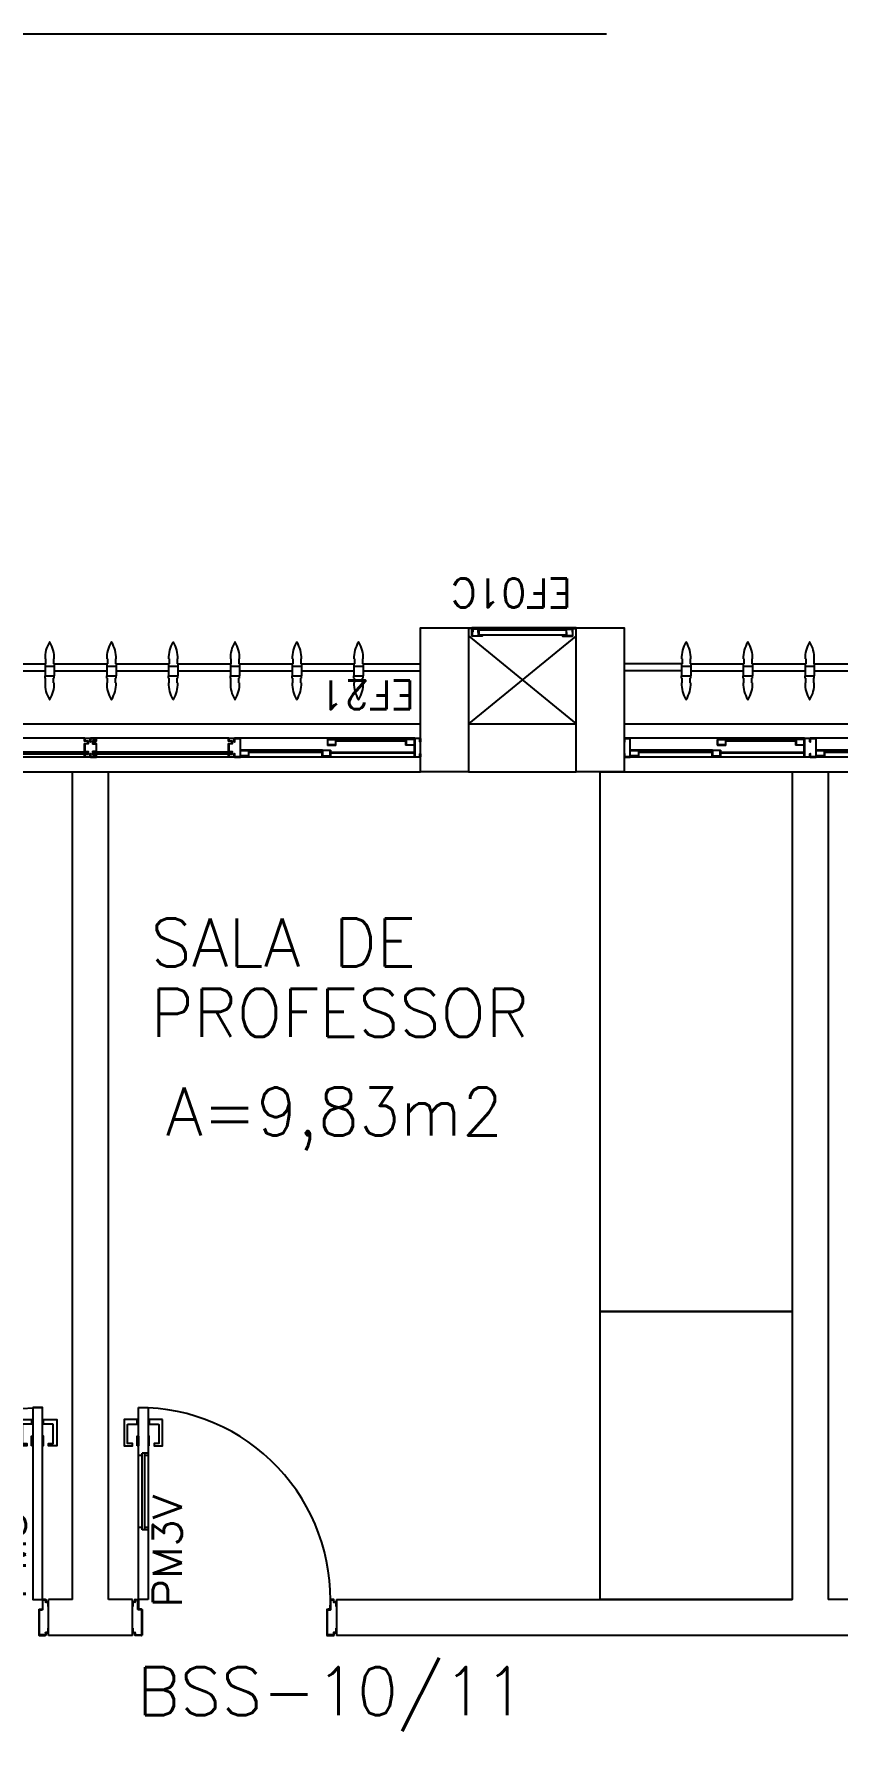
# Model space of a CAD drawing. Header units: millimetres. Extents: x 2046 to 2564, y 885 to 1120.
# Drawn here: x 2300.45 to 2303.8, y 933.7 to 940.78 of the extents above; entities that cross this region are included whole.
import ezdxf

# ---------------------------------------------------------------- set-up
doc = ezdxf.new("R2010")
doc.units = ezdxf.units.MM
doc.header["$LTSCALE"] = 10
doc.linetypes.add('HIDDEN', pattern=[0.375, 0.25, -0.125])
for name, color, linetype in [('AR-ALV', 2, 'Continuous'), ('AR-BANCADAS', 1, 'Continuous'), ('AR-BRISES', 2, 'Continuous'), ('AR-ESQ', 1, 'Continuous'), ('AR-ESTC', 3, 'Continuous'), ('AR-PEITORIL', 1, 'Continuous'), ('AR-PORTA', 1, 'Continuous'), ('AR-PROJ', 1, 'HIDDEN'), ('AR-SHAFT', 1, 'Continuous'), ('BC- VISTA', 1, 'Continuous'), ('BR-PAINEL', 1, 'Continuous'), ('BR-SUPORTE', 1, 'Continuous'), ('DT-ESQ-CHAPA DOBRADA-V', 2, 'Continuous'), ('DT-ESQ-MARCO-V', 1, 'Continuous'), ('DT-ESQ-PERFIL CADEIRA-C', 2, 'Continuous'), ('DT-ESQ-PERFIL CADEIRA-V', 1, 'Continuous'), ('DT-ESQ-PERFIL U-C', 2, 'Continuous'), ('DT-ESQ-PERFIL U-V', 1, 'Continuous'), ('DT-ESQ-VENEZIANA-C', 1, 'Continuous'), ('DT-ESQ-VENEZIANA-V', 1, 'Continuous'), ('DT-ESQ-VIDRO-C', 2, 'Continuous'), ('DT-TXTESQ', 2, 'Continuous'), ('DT-TXTMOD', 1, 'Continuous'), ('ENDEREÇO', 2, 'Continuous'), ('maçaneta', 1, 'Continuous'), ('mov', 1, 'Continuous'), ('PM-PERFIL U-C', 2, 'Continuous'), ('PM-TXT', 2, 'Continuous'), ('PM-VIDRO', 2, 'Continuous'), ('pm1', 2, 'Continuous'), ('pm2', 1, 'Continuous'), ('TEXTO', 2, 'Continuous'), ('Área', 2, 'Continuous')]:
    doc.layers.add(name, color=color, linetype=linetype)
doc.styles.add('S10', font='simplex.shx', dxfattribs={"height": 0.1})
doc.styles.add('S12', font='simplex.shx', dxfattribs={"width": 1.1, "height": 0.12})
doc.styles.add('UNB-100', font='simplex.shx', dxfattribs={"height": 0.2})
doc.styles.add('UNB1-100', font='simplex.shx', dxfattribs={"height": 0.2})

# ---------------------------------------------------------------- blocks, each defined once
blk = doc.blocks.new('EF23-P')
at = {"layer": 'DT-ESQ-CHAPA DOBRADA-V', "ltscale": 0.1}
for p, q in [((4.4, -0.077), (4.749, -0.077)), ((4.4, -0.08), (4.749, -0.08))]:
    blk.add_line(p, q, dxfattribs=at)
at = {"layer": 'DT-ESQ-PERFIL CADEIRA-C', "ltscale": 0.1}
for p, q in [((4.35, -0.0885), (4.3015, -0.0885)), ((4.4, -0.1335), (4.4485, -0.1335)), ((4.7605, -0.1335), (4.714, -0.1335)), ((4.751, -0.0885), (4.7975, -0.0885)), ((5.125, -0.0885), (5.0765, -0.0885))]:
    blk.add_line(p, q, dxfattribs=at)
for points in [[(4.3015, -0.09), (4.35, -0.09), (4.35, -0.0885), (4.315, -0.0885, 0.198912), (4.3161, -0.0881, 0.198913), (4.3165, -0.087), (4.3165, -0.067, -0.414214), (4.317, -0.0665), (4.35, -0.0665), (4.35, -0.065), (4.3165, -0.065, 0.414214), (4.315, -0.0665), (4.315, -0.0785), (4.315, -0.08), (4.315, -0.087), (4.3015, -0.087, 1)], [(4.7975, -0.087, -1), (4.7975, -0.09), (4.751, -0.09, -0.414214), (4.749, -0.088), (4.749, -0.067, -0.414214), (4.751, -0.065), (4.7825, -0.065, -0.414214), (4.784, -0.0665), (4.784, -0.087)], [(4.784, -0.0885, -0.198913), (4.7829, -0.0881, -0.198913), (4.7825, -0.087), (4.7825, -0.067, 0.414214), (4.782, -0.0665), (4.751, -0.0665, 0.414214), (4.7505, -0.067), (4.7505, -0.088, 0.414214), (4.751, -0.0885)], [(5.0765, -0.09), (5.125, -0.09), (5.125, -0.0885), (5.09, -0.0885, 0.198912), (5.0911, -0.0881, 0.198913), (5.0915, -0.087), (5.0915, -0.067, -0.414214), (5.092, -0.0665), (5.125, -0.0665), (5.125, -0.065), (5.0915, -0.065, 0.414214), (5.09, -0.0665), (5.09, -0.0785), (5.09, -0.08), (5.09, -0.087), (5.0765, -0.087, 1)], [(4.4485, -0.135), (4.4, -0.135), (4.4, -0.1335), (4.435, -0.1335, -0.198912), (4.4339, -0.1331, -0.198913), (4.4335, -0.132), (4.4335, -0.112, 0.414214), (4.433, -0.1115), (4.4, -0.1115), (4.4, -0.11), (4.4335, -0.11, -0.414214), (4.435, -0.1115), (4.435, -0.1235), (4.435, -0.125), (4.435, -0.132), (4.4485, -0.132, -1)], [(4.714, -0.132, 1), (4.714, -0.135), (4.7605, -0.135, 0.414214), (4.7625, -0.133), (4.7625, -0.112, 0.414214), (4.7605, -0.11), (4.729, -0.11, 0.414214), (4.7275, -0.1115), (4.7275, -0.132)], [(4.7275, -0.1335, 0.198913), (4.7286, -0.1331, 0.198913), (4.729, -0.132), (4.729, -0.112, -0.414214), (4.7295, -0.1115), (4.7605, -0.1115, -0.414214), (4.761, -0.112), (4.761, -0.133, -0.414214), (4.7605, -0.1335)]]:
    blk.add_lwpolyline(points, format="xyb", close=True, dxfattribs=at)
at = {"layer": 'DT-ESQ-PERFIL CADEIRA-V', "ltscale": 0.1}
for p, q in [((3.795, -0.09), (4.3015, -0.09)), ((4.4485, -0.135), (4.714, -0.135)), ((4.7825, -0.09), (5.0765, -0.09))]:
    blk.add_line(p, q, dxfattribs=at)
at = {"layer": 'DT-ESQ-PERFIL U-C', "ltscale": 0.1}
for points in [[(4.375, -0.0615, 0.414214), (4.3735, -0.06), (4.3515, -0.06, 0.414214), (4.35, -0.0615), (4.35, -0.1385, 0.414214), (4.3515, -0.14), (4.3735, -0.14, 0.414214), (4.375, -0.1385), (4.375, -0.125), (4.3735, -0.125), (4.3735, -0.138, -0.414214), (4.373, -0.1385), (4.352, -0.1385, -0.414214), (4.3515, -0.138), (4.3515, -0.062, -0.414214), (4.352, -0.0615), (4.373, -0.0615, -0.414214), (4.3735, -0.062), (4.3735, -0.075), (4.375, -0.075)], [(4.375, -0.0615, -0.414214), (4.3765, -0.06), (4.3985, -0.06, -0.414214), (4.4, -0.0615), (4.4, -0.1385, -0.414214), (4.3985, -0.14), (4.3765, -0.14, -0.414214), (4.375, -0.1385), (4.375, -0.125), (4.3765, -0.125), (4.3765, -0.138, 0.414214), (4.377, -0.1385), (4.398, -0.1385, 0.414214), (4.3985, -0.138), (4.3985, -0.062, 0.414214), (4.398, -0.0615), (4.377, -0.0615, 0.414214), (4.3765, -0.062), (4.3765, -0.075), (4.375, -0.075)], [(5.15, -0.0615, 0.414214), (5.1485, -0.06), (5.1265, -0.06, 0.414214), (5.125, -0.0615), (5.125, -0.1385, 0.414214), (5.1265, -0.14), (5.1485, -0.14, 0.414214), (5.15, -0.1385), (5.15, -0.125), (5.1485, -0.125), (5.1485, -0.138, -0.414214), (5.148, -0.1385), (5.127, -0.1385, -0.414214), (5.1265, -0.138), (5.1265, -0.062, -0.414214), (5.127, -0.0615), (5.148, -0.0615, -0.414214), (5.1485, -0.062), (5.1485, -0.075), (5.15, -0.075)]]:
    blk.add_lwpolyline(points, format="xyb", close=True, dxfattribs=at)
at = {"layer": 'DT-ESQ-PERFIL U-V', "ltscale": 0.1}
for p, q in [((3.1985, -0.06), (4.3515, -0.06)), ((4.3985, -0.06), (5.1265, -0.06)), ((3.1985, -0.14), (4.3515, -0.14)), ((4.3985, -0.14), (5.1265, -0.14))]:
    blk.add_line(p, q, dxfattribs=at)
at = {"layer": 'DT-ESQ-VIDRO-C', "ltscale": 0.1}
for points in [[(4.3125, -0.085), (4.3125, -0.082), (3.799, -0.082), (3.799, -0.085)], [(4.438, -0.13), (4.438, -0.127), (4.7245, -0.127), (4.7245, -0.13)], [(5.0875, -0.085), (5.0875, -0.082), (4.7865, -0.082), (4.7865, -0.085)]]:
    blk.add_lwpolyline(points, close=True, dxfattribs=at)
at = {"layer": 'DT-TXTMOD', "ltscale": 0.1, "style": 'S10', "flags": 3}
for tag, p in [('M01', (0.025, -0.28)), ('M02', (0.3253, -0.28)), ('M03', (0.627, -0.28)), ('M04', (0.9288, -0.28)), ('M05', (1.2306, -0.28)), ('M06', (1.5323, -0.28)), ('M07', (1.8341, -0.28)), ('M08', (2.1359, -0.28)), ('M09', (2.4376, -0.28)), ('M10', (2.7394, -0.28)), ('M11', (3.0412, -0.28)), ('M12', (3.3429, -0.28)), ('M13', (3.6447, -0.28)), ('M14', (3.9464, -0.28)), ('M15', (4.2482, -0.28)), ('M16', (4.55, -0.28)), ('M17', (4.8517, -0.28))]:
    blk.add_attdef(tag, p, '', height=0.1, dxfattribs=at)
blk = doc.blocks.new('EF21-P')
at = {"layer": 'DT-ESQ-CHAPA DOBRADA-V', "ltscale": 0.1}
for p, q in [((0.025, -0.077), (0.374, -0.077)), ((0.025, -0.08), (0.374, -0.08))]:
    blk.add_line(p, q, dxfattribs=at)
at = {"layer": 'DT-ESQ-MARCO-V', "ltscale": 0.1}
for p, q in [((0.7985, -0.06), (1.3515, -0.06)), ((1.3985, -0.06), (1.9515, -0.06)), ((0.7985, -0.14), (1.3515, -0.14)), ((1.3985, -0.14), (1.9515, -0.14))]:
    blk.add_line(p, q, dxfattribs=at)
at = {"layer": 'DT-ESQ-PERFIL CADEIRA-C', "ltscale": 0.1}
for p, q in [((0.025, -0.1335), (0.0735, -0.1335)), ((0.3855, -0.1335), (0.339, -0.1335)), ((0.376, -0.0885), (0.4225, -0.0885)), ((0.75, -0.0885), (0.7015, -0.0885))]:
    blk.add_line(p, q, dxfattribs=at)
for points in [[(0.4225, -0.087, -1), (0.4225, -0.09), (0.376, -0.09, -0.414214), (0.374, -0.088), (0.374, -0.067, -0.414214), (0.376, -0.065), (0.4075, -0.065, -0.414214), (0.409, -0.0665), (0.409, -0.087)], [(0.409, -0.0885, -0.198913), (0.4079, -0.0881, -0.198913), (0.4075, -0.087), (0.4075, -0.067, 0.414214), (0.407, -0.0665), (0.376, -0.0665, 0.414214), (0.3755, -0.067), (0.3755, -0.088, 0.414214), (0.376, -0.0885)], [(0.7015, -0.09), (0.75, -0.09), (0.75, -0.0885), (0.715, -0.0885, 0.198912), (0.7161, -0.0881, 0.198913), (0.7165, -0.087), (0.7165, -0.067, -0.414214), (0.717, -0.0665), (0.75, -0.0665), (0.75, -0.065), (0.7165, -0.065, 0.414214), (0.715, -0.0665), (0.715, -0.0785), (0.715, -0.08), (0.715, -0.087), (0.7015, -0.087, 1)], [(0.0735, -0.135), (0.025, -0.135), (0.025, -0.1335), (0.06, -0.1335, -0.198912), (0.0589, -0.1331, -0.198913), (0.0585, -0.132), (0.0585, -0.112, 0.414214), (0.058, -0.1115), (0.025, -0.1115), (0.025, -0.11), (0.0585, -0.11, -0.414214), (0.06, -0.1115), (0.06, -0.1235), (0.06, -0.125), (0.06, -0.132), (0.0735, -0.132, -1)], [(0.339, -0.132, 1), (0.339, -0.135), (0.3855, -0.135, 0.414214), (0.3875, -0.133), (0.3875, -0.112, 0.414214), (0.3855, -0.11), (0.354, -0.11, 0.414214), (0.3525, -0.1115), (0.3525, -0.132)], [(0.3525, -0.1335, 0.198913), (0.3536, -0.1331, 0.198913), (0.354, -0.132), (0.354, -0.112, -0.414214), (0.3545, -0.1115), (0.3855, -0.1115, -0.414214), (0.386, -0.112), (0.386, -0.133, -0.414214), (0.3855, -0.1335)]]:
    blk.add_lwpolyline(points, format="xyb", close=True, dxfattribs=at)
at = {"layer": 'DT-ESQ-PERFIL CADEIRA-V', "ltscale": 0.1}
for p, q in [((0.0735, -0.135), (0.339, -0.135)), ((0.4075, -0.09), (0.7015, -0.09))]:
    blk.add_line(p, q, dxfattribs=at)
at = {"layer": 'DT-ESQ-PERFIL U-C', "ltscale": 0.1}
for points in [[(0, -0.0615, -0.414214), (0.0015, -0.06), (0.0235, -0.06, -0.414214), (0.025, -0.0615), (0.025, -0.1385, -0.414214), (0.0235, -0.14), (0.0015, -0.14, -0.414214), (0, -0.1385), (0, -0.125), (0.0015, -0.125), (0.0015, -0.138, 0.414214), (0.002, -0.1385), (0.023, -0.1385, 0.414214), (0.0235, -0.138), (0.0235, -0.062, 0.414214), (0.023, -0.0615), (0.002, -0.0615, 0.414214), (0.0015, -0.062), (0.0015, -0.075), (0, -0.075)], [(0.775, -0.0615, 0.414214), (0.7735, -0.06), (0.7515, -0.06, 0.414214), (0.75, -0.0615), (0.75, -0.1385, 0.414214), (0.7515, -0.14), (0.7735, -0.14, 0.414214), (0.775, -0.1385), (0.775, -0.125), (0.7735, -0.125), (0.7735, -0.138, -0.414214), (0.773, -0.1385), (0.752, -0.1385, -0.414214), (0.7515, -0.138), (0.7515, -0.062, -0.414214), (0.752, -0.0615), (0.773, -0.0615, -0.414214), (0.7735, -0.062), (0.7735, -0.075), (0.775, -0.075)], [(0.8, -0.1285), (0.8, -0.1385, -0.414214), (0.7985, -0.14), (0.7765, -0.14, -0.414214), (0.775, -0.1385), (0.775, -0.125), (0.7765, -0.125), (0.7765, -0.138, 0.414214), (0.777, -0.1385), (0.798, -0.1385, 0.414214), (0.7985, -0.138), (0.7985, -0.1285), (0.7855, -0.1285, -0.414214), (0.784, -0.127), (0.784, -0.117, -0.414214), (0.7855, -0.1155), (0.7985, -0.1155), (0.7985, -0.0845), (0.7855, -0.0845, -0.414214), (0.784, -0.083), (0.784, -0.073, -0.414214), (0.7855, -0.0715), (0.7985, -0.0715), (0.7985, -0.062, 0.414214), (0.798, -0.0615), (0.777, -0.0615, 0.414214), (0.7765, -0.062), (0.7765, -0.075), (0.775, -0.075), (0.775, -0.0615, -0.414214), (0.7765, -0.06), (0.7985, -0.06, -0.414214), (0.8, -0.0615), (0.8, -0.0715, -0.414214), (0.7985, -0.073), (0.7855, -0.073), (0.7855, -0.083), (0.7985, -0.083), (0.7985, -0.083, -0.414214), (0.8, -0.0845), (0.8, -0.1155, -0.414214), (0.7985, -0.117), (0.7985, -0.117), (0.7855, -0.117), (0.7855, -0.127), (0.7985, -0.127, -0.414214)], [(1.35, -0.1285), (1.35, -0.1385, 0.414214), (1.3515, -0.14), (1.3735, -0.14, 0.414214), (1.375, -0.1385), (1.375, -0.125), (1.3735, -0.125), (1.3735, -0.138, -0.414214), (1.373, -0.1385), (1.352, -0.1385, -0.414214), (1.3515, -0.138), (1.3515, -0.1285), (1.3645, -0.1285, 0.414214), (1.366, -0.127), (1.366, -0.117, 0.414214), (1.3645, -0.1155), (1.3515, -0.1155), (1.3515, -0.0845), (1.3645, -0.0845, 0.414214), (1.366, -0.083), (1.366, -0.073, 0.414214), (1.3645, -0.0715), (1.3515, -0.0715), (1.3515, -0.062, -0.414214), (1.352, -0.0615), (1.373, -0.0615, -0.414214), (1.3735, -0.062), (1.3735, -0.075), (1.375, -0.075), (1.375, -0.0615, 0.414214), (1.3735, -0.06), (1.3515, -0.06, 0.414214), (1.35, -0.0615), (1.35, -0.0715, 0.414214), (1.3515, -0.073), (1.3645, -0.073), (1.3645, -0.083), (1.3515, -0.083), (1.3515, -0.083, 0.414214), (1.35, -0.0845), (1.35, -0.1155, 0.414214), (1.3515, -0.117), (1.3515, -0.117), (1.3645, -0.117), (1.3645, -0.127), (1.3515, -0.127, 0.414214)], [(1.4, -0.1285), (1.4, -0.1385, -0.414214), (1.3985, -0.14), (1.3765, -0.14, -0.414214), (1.375, -0.1385), (1.375, -0.125), (1.3765, -0.125), (1.3765, -0.138, 0.414214), (1.377, -0.1385), (1.398, -0.1385, 0.414214), (1.3985, -0.138), (1.3985, -0.1285), (1.3855, -0.1285, -0.414214), (1.384, -0.127), (1.384, -0.117, -0.414214), (1.3855, -0.1155), (1.3985, -0.1155), (1.3985, -0.0845), (1.3855, -0.0845, -0.414214), (1.384, -0.083), (1.384, -0.073, -0.414214), (1.3855, -0.0715), (1.3985, -0.0715), (1.3985, -0.062, 0.414214), (1.398, -0.0615), (1.377, -0.0615, 0.414214), (1.3765, -0.062), (1.3765, -0.075), (1.375, -0.075), (1.375, -0.0615, -0.414214), (1.3765, -0.06), (1.3985, -0.06, -0.414214), (1.4, -0.0615), (1.4, -0.0715, -0.414214), (1.3985, -0.073), (1.3855, -0.073), (1.3855, -0.083), (1.3985, -0.083), (1.3985, -0.083, -0.414214), (1.4, -0.0845), (1.4, -0.1155, -0.414214), (1.3985, -0.117), (1.3985, -0.117), (1.3855, -0.117), (1.3855, -0.127), (1.3985, -0.127, -0.414214)]]:
    blk.add_lwpolyline(points, format="xyb", close=True, dxfattribs=at)
at = {"layer": 'DT-ESQ-PERFIL U-V', "ltscale": 0.1}
for p, q in [((0.0235, -0.06), (0.7515, -0.06)), ((0.0235, -0.14), (0.7515, -0.14))]:
    blk.add_line(p, q, dxfattribs=at)
at = {"layer": 'DT-ESQ-VIDRO-C', "ltscale": 0.1}
for points in [[(0.063, -0.13), (0.063, -0.127), (0.3495, -0.127), (0.3495, -0.13)], [(0.7125, -0.085), (0.7125, -0.082), (0.4115, -0.082), (0.4115, -0.085)], [(1.3625, -0.081), (1.3625, -0.075), (0.7875, -0.075), (0.7875, -0.081)], [(1.9625, -0.081), (1.9625, -0.075), (1.3875, -0.075), (1.3875, -0.081)]]:
    blk.add_lwpolyline(points, close=True, dxfattribs=at)
at = {"layer": 'DT-TXTESQ', "ltscale": 0.1, "style": 'S12'}
blk.add_text('EF21', height=0.12, dxfattribs=at).set_placement((0.0235, -0.38))
at = {"layer": 'DT-TXTMOD', "ltscale": 0.1, "style": 'S10', "flags": 3}
for tag, p in [('M01', (0.025, -0.28)), ('M02', (0.3253, -0.28)), ('M03', (0.627, -0.28)), ('M04', (0.9288, -0.28)), ('M05', (1.2306, -0.28)), ('M06', (1.5323, -0.28)), ('M07', (1.8341, -0.28)), ('M08', (2.1359, -0.28)), ('M09', (2.4376, -0.28)), ('M10', (2.7394, -0.28)), ('M11', (3.0412, -0.28)), ('M12', (3.3429, -0.28)), ('M13', (3.6447, -0.28)), ('M14', (3.9464, -0.28)), ('M15', (4.2482, -0.28)), ('M16', (4.55, -0.28)), ('M17', (4.8517, -0.28))]:
    blk.add_attdef(tag, p, '', height=0.1, dxfattribs=at)
blk = doc.blocks.new('BR-MODULO8')
at = {"layer": 'BR-PAINEL'}
for p, q in [((-4.9117, 0.27), (-4.9092, 0.27)), ((-4.9117, 0.25), (-4.9117, 0.24)), ((-4.9117, 0.25), (-4.9092, 0.25)), ((-4.9117, 0.24), (-4.8733, 0.24)), ((-4.9117, 0.24), (-4.9117, 0.2)), ((-4.9092, 0.27), (-4.9092, 0.25)), ((-4.8758, 0.27), (-4.8758, 0.25)), ((-4.8733, 0.27), (-4.8758, 0.27)), ((-4.8733, 0.25), (-4.8758, 0.25)), ((-4.8733, 0.25), (-4.8733, 0.24)), ((-4.8733, 0.24), (-4.8733, 0.2)), ((-4.6542, 0.27), (-4.6517, 0.27)), ((-4.6542, 0.25), (-4.6542, 0.24)), ((-4.6542, 0.25), (-4.6517, 0.25)), ((-4.6542, 0.24), (-4.6158, 0.24)), ((-4.6542, 0.24), (-4.6542, 0.2)), ((-4.6517, 0.27), (-4.6517, 0.25)), ((-4.6183, 0.27), (-4.6183, 0.25)), ((-4.6158, 0.27), (-4.6183, 0.27)), ((-4.6158, 0.25), (-4.6183, 0.25)), ((-4.6158, 0.25), (-4.6158, 0.24)), ((-4.6158, 0.24), (-4.6158, 0.2)), ((-4.3967, 0.27), (-4.3942, 0.27)), ((-4.3967, 0.25), (-4.3967, 0.24)), ((-4.3967, 0.25), (-4.3942, 0.25)), ((-4.3967, 0.24), (-4.3583, 0.24)), ((-4.3967, 0.24), (-4.3967, 0.2)), ((-4.3942, 0.27), (-4.3942, 0.25)), ((-4.3608, 0.27), (-4.3608, 0.25)), ((-4.3583, 0.27), (-4.3608, 0.27)), ((-4.3583, 0.25), (-4.3608, 0.25)), ((-4.3583, 0.25), (-4.3583, 0.24)), ((-4.3583, 0.24), (-4.3583, 0.2)), ((-1.5642, 0.27), (-1.5617, 0.27)), ((-1.5642, 0.25), (-1.5642, 0.24)), ((-1.5642, 0.25), (-1.5617, 0.25)), ((-1.5642, 0.24), (-1.5258, 0.24)), ((-1.5642, 0.24), (-1.5642, 0.2)), ((-1.5617, 0.27), (-1.5617, 0.25)), ((-1.5283, 0.27), (-1.5283, 0.25)), ((-1.5258, 0.27), (-1.5283, 0.27)), ((-1.5258, 0.25), (-1.5283, 0.25)), ((-1.5258, 0.25), (-1.5258, 0.24)), ((-1.5258, 0.24), (-1.5258, 0.2)), ((-1.3067, 0.27), (-1.3042, 0.27)), ((-1.3067, 0.25), (-1.3067, 0.24)), ((-1.3067, 0.25), (-1.3042, 0.25)), ((-1.3067, 0.24), (-1.2683, 0.24)), ((-1.3067, 0.24), (-1.3067, 0.2)), ((-1.3042, 0.27), (-1.3042, 0.25)), ((-1.2708, 0.27), (-1.2708, 0.25)), ((-1.2683, 0.27), (-1.2708, 0.27)), ((-1.2683, 0.25), (-1.2708, 0.25)), ((-1.2683, 0.25), (-1.2683, 0.24)), ((-1.2683, 0.24), (-1.2683, 0.2)), ((-1.0492, 0.27), (-1.0467, 0.27)), ((-1.0492, 0.25), (-1.0492, 0.24)), ((-1.0492, 0.25), (-1.0467, 0.25)), ((-1.0492, 0.24), (-1.0108, 0.24)), ((-1.0492, 0.24), (-1.0492, 0.2)), ((-1.0467, 0.27), (-1.0467, 0.25)), ((-1.0133, 0.27), (-1.0133, 0.25)), ((-1.0108, 0.27), (-1.0133, 0.27)), ((-1.0108, 0.25), (-1.0133, 0.25)), ((-1.0108, 0.25), (-1.0108, 0.24)), ((-1.0108, 0.24), (-1.0108, 0.2)), ((-0.7917, 0.27), (-0.7892, 0.27)), ((-0.7917, 0.25), (-0.7917, 0.24)), ((-0.7917, 0.25), (-0.7892, 0.25)), ((-0.7917, 0.24), (-0.7533, 0.24)), ((-0.7917, 0.24), (-0.7917, 0.2)), ((-0.7892, 0.27), (-0.7892, 0.25)), ((-0.7558, 0.27), (-0.7558, 0.25)), ((-0.7533, 0.27), (-0.7558, 0.27)), ((-0.7533, 0.25), (-0.7558, 0.25)), ((-0.7533, 0.25), (-0.7533, 0.24)), ((-0.7533, 0.24), (-0.7533, 0.2)), ((-0.5342, 0.27), (-0.5317, 0.27)), ((-0.5342, 0.25), (-0.5317, 0.25)), ((-0.5342, 0.25), (-0.5342, 0.24)), ((-0.5342, 0.24), (-0.5342, 0.2)), ((-0.5342, 0.24), (-0.4958, 0.24)), ((-0.5317, 0.27), (-0.5317, 0.25)), ((-0.4958, 0.27), (-0.4983, 0.27)), ((-0.4983, 0.27), (-0.4983, 0.25)), ((-0.4958, 0.25), (-0.4983, 0.25)), ((-0.4958, 0.25), (-0.4958, 0.24)), ((-0.4958, 0.24), (-0.4958, 0.2)), ((-0.2767, 0.27), (-0.2742, 0.27)), ((-0.2767, 0.25), (-0.2767, 0.24)), ((-0.2767, 0.25), (-0.2742, 0.25)), ((-0.2767, 0.24), (-0.2383, 0.24)), ((-0.2767, 0.24), (-0.2767, 0.2)), ((-0.2742, 0.27), (-0.2742, 0.25)), ((-0.2408, 0.27), (-0.2408, 0.25)), ((-0.2383, 0.27), (-0.2408, 0.27)), ((-0.2383, 0.25), (-0.2408, 0.25)), ((-0.2383, 0.25), (-0.2383, 0.24)), ((-0.2383, 0.24), (-0.2383, 0.2)), ((-4.9117, 0.2), (-4.8733, 0.2)), ((-4.9117, 0.19), (-4.9117, 0.2)), ((-4.9117, 0.19), (-4.9092, 0.19)), ((-4.9117, 0.17), (-4.9092, 0.17)), ((-4.9092, 0.17), (-4.9092, 0.19)), ((-4.8733, 0.19), (-4.8758, 0.19)), ((-4.8758, 0.17), (-4.8758, 0.19)), ((-4.8733, 0.17), (-4.8758, 0.17)), ((-4.8733, 0.19), (-4.8733, 0.2)), ((-4.6542, 0.2), (-4.6158, 0.2)), ((-4.6542, 0.19), (-4.6542, 0.2)), ((-4.6542, 0.19), (-4.6517, 0.19)), ((-4.6542, 0.17), (-4.6517, 0.17)), ((-4.6517, 0.17), (-4.6517, 0.19)), ((-4.6158, 0.19), (-4.6183, 0.19)), ((-4.6183, 0.17), (-4.6183, 0.19)), ((-4.6158, 0.17), (-4.6183, 0.17)), ((-4.6158, 0.19), (-4.6158, 0.2)), ((-4.3967, 0.2), (-4.3583, 0.2)), ((-4.3967, 0.19), (-4.3967, 0.2)), ((-4.3967, 0.19), (-4.3942, 0.19)), ((-4.3967, 0.17), (-4.3942, 0.17)), ((-4.3942, 0.17), (-4.3942, 0.19)), ((-4.3583, 0.19), (-4.3608, 0.19)), ((-4.3608, 0.17), (-4.3608, 0.19)), ((-4.3583, 0.17), (-4.3608, 0.17)), ((-4.3583, 0.19), (-4.3583, 0.2)), ((-1.5642, 0.2), (-1.5258, 0.2)), ((-1.5642, 0.19), (-1.5642, 0.2)), ((-1.5642, 0.19), (-1.5617, 0.19)), ((-1.5642, 0.17), (-1.5617, 0.17)), ((-1.5617, 0.17), (-1.5617, 0.19)), ((-1.5258, 0.19), (-1.5283, 0.19)), ((-1.5283, 0.17), (-1.5283, 0.19)), ((-1.5258, 0.17), (-1.5283, 0.17)), ((-1.5258, 0.19), (-1.5258, 0.2)), ((-1.3067, 0.2), (-1.2683, 0.2)), ((-1.3067, 0.19), (-1.3067, 0.2)), ((-1.3067, 0.19), (-1.3042, 0.19)), ((-1.3067, 0.17), (-1.3042, 0.17)), ((-1.3042, 0.17), (-1.3042, 0.19)), ((-1.2683, 0.19), (-1.2708, 0.19)), ((-1.2708, 0.17), (-1.2708, 0.19)), ((-1.2683, 0.17), (-1.2708, 0.17)), ((-1.2683, 0.19), (-1.2683, 0.2)), ((-1.0492, 0.2), (-1.0108, 0.2)), ((-1.0492, 0.19), (-1.0492, 0.2)), ((-1.0492, 0.19), (-1.0467, 0.19)), ((-1.0492, 0.17), (-1.0467, 0.17)), ((-1.0467, 0.17), (-1.0467, 0.19)), ((-1.0108, 0.19), (-1.0133, 0.19)), ((-1.0133, 0.17), (-1.0133, 0.19)), ((-1.0108, 0.17), (-1.0133, 0.17)), ((-1.0108, 0.19), (-1.0108, 0.2)), ((-0.7917, 0.2), (-0.7533, 0.2)), ((-0.7917, 0.19), (-0.7917, 0.2)), ((-0.7917, 0.19), (-0.7892, 0.19)), ((-0.7917, 0.17), (-0.7892, 0.17)), ((-0.7892, 0.17), (-0.7892, 0.19)), ((-0.7533, 0.19), (-0.7558, 0.19)), ((-0.7558, 0.17), (-0.7558, 0.19)), ((-0.7533, 0.17), (-0.7558, 0.17)), ((-0.7533, 0.19), (-0.7533, 0.2)), ((-0.5342, 0.19), (-0.5342, 0.2)), ((-0.5342, 0.2), (-0.4958, 0.2)), ((-0.5342, 0.19), (-0.5317, 0.19)), ((-0.5342, 0.17), (-0.5317, 0.17)), ((-0.5317, 0.17), (-0.5317, 0.19)), ((-0.4983, 0.17), (-0.4983, 0.19)), ((-0.4958, 0.19), (-0.4983, 0.19)), ((-0.4958, 0.17), (-0.4983, 0.17)), ((-0.4958, 0.19), (-0.4958, 0.2)), ((-0.2767, 0.2), (-0.2383, 0.2)), ((-0.2767, 0.19), (-0.2767, 0.2)), ((-0.2767, 0.19), (-0.2742, 0.19)), ((-0.2767, 0.17), (-0.2742, 0.17)), ((-0.2742, 0.17), (-0.2742, 0.19)), ((-0.2383, 0.19), (-0.2408, 0.19)), ((-0.2408, 0.17), (-0.2408, 0.19)), ((-0.2383, 0.17), (-0.2408, 0.17)), ((-0.2383, 0.19), (-0.2383, 0.2))]:
    blk.add_line(p, q, dxfattribs=at)
for centre, radius, start, end in [((-4.7867, 0.2739), 0.1251, 148.47206, 181.77204), ((-4.8925, 0.3387), 0.001, 37.1012, 142.8988), ((-4.9983, 0.2739), 0.1251, 358.22796, 31.52794), ((-4.5292, 0.2739), 0.1251, 148.47206, 181.77204), ((-4.635, 0.3387), 0.001, 37.1012, 142.8988), ((-4.7408, 0.2739), 0.1251, 358.22796, 31.52794), ((-4.2717, 0.2739), 0.1251, 148.47206, 181.77204), ((-4.3775, 0.3387), 0.001, 37.1012, 142.8988), ((-4.4833, 0.2739), 0.1251, 358.22796, 31.52794), ((-1.4392, 0.2739), 0.1251, 148.47206, 181.77204), ((-1.545, 0.3387), 0.001, 37.1012, 142.8988), ((-1.6508, 0.2739), 0.1251, 358.22796, 31.52794), ((-1.1817, 0.2739), 0.1251, 148.47206, 181.77204), ((-1.2875, 0.3387), 0.001, 37.1012, 142.8988), ((-1.3933, 0.2739), 0.1251, 358.22796, 31.52794), ((-0.9242, 0.2739), 0.1251, 148.47206, 181.77204), ((-1.03, 0.3387), 0.001, 37.1012, 142.8988), ((-1.1358, 0.2739), 0.1251, 358.22796, 31.52794), ((-0.6667, 0.2739), 0.1251, 148.47206, 181.77204), ((-0.7725, 0.3387), 0.001, 37.1012, 142.8988), ((-0.8783, 0.2739), 0.1251, 358.22796, 31.52794), ((-0.4092, 0.2739), 0.1251, 148.47206, 181.77204), ((-0.515, 0.3387), 0.001, 37.1012, 142.8988), ((-0.6208, 0.2739), 0.1251, 358.22796, 31.52794), ((-0.1517, 0.2739), 0.1251, 148.47206, 181.77204), ((-0.2575, 0.3387), 0.001, 37.1012, 142.8988), ((-0.3633, 0.2739), 0.1251, 358.22796, 31.52794), ((-4.7867, 0.1661), 0.1251, 178.22796, 211.52794), ((-4.9983, 0.1661), 0.1251, 328.47206, 1.77204), ((-4.5292, 0.1661), 0.1251, 178.22796, 211.52794), ((-4.7408, 0.1661), 0.1251, 328.47206, 1.77204), ((-4.2717, 0.1661), 0.1251, 178.22796, 211.52794), ((-4.4833, 0.1661), 0.1251, 328.47206, 1.77204), ((-1.4392, 0.1661), 0.1251, 178.22796, 211.52794), ((-1.6508, 0.1661), 0.1251, 328.47206, 1.77204), ((-1.1817, 0.1661), 0.1251, 178.22796, 211.52794), ((-1.3933, 0.1661), 0.1251, 328.47206, 1.77204), ((-0.9242, 0.1661), 0.1251, 178.22796, 211.52794), ((-1.1358, 0.1661), 0.1251, 328.47206, 1.77204), ((-0.6667, 0.1661), 0.1251, 178.22796, 211.52794), ((-0.8783, 0.1661), 0.1251, 328.47206, 1.77204), ((-0.4092, 0.1661), 0.1251, 178.22796, 211.52794), ((-0.6208, 0.1661), 0.1251, 328.47206, 1.77204), ((-0.1517, 0.1661), 0.1251, 178.22796, 211.52794), ((-0.3633, 0.1661), 0.1251, 328.47206, 1.77204), ((-4.8925, 0.1013), 0.001, 217.1012, 322.8988), ((-4.635, 0.1013), 0.001, 217.1012, 322.8988), ((-4.3775, 0.1013), 0.001, 217.1012, 322.8988), ((-1.545, 0.1013), 0.001, 217.1012, 322.8988), ((-1.2875, 0.1013), 0.001, 217.1012, 322.8988), ((-1.03, 0.1013), 0.001, 217.1012, 322.8988), ((-0.7725, 0.1013), 0.001, 217.1012, 322.8988), ((-0.515, 0.1013), 0.001, 217.1012, 322.8988), ((-0.2575, 0.1013), 0.001, 217.1012, 322.8988)]:
    blk.add_arc(centre, radius, start, end, dxfattribs=at)
at = {"layer": 'BR-SUPORTE'}
for p, q in [((-4.9117, 0.25), (-5.15, 0.25)), ((-4.9117, 0.22), (-5.15, 0.22)), ((-4.8733, 0.25), (-4.6517, 0.25)), ((-4.8733, 0.22), (-4.6542, 0.22)), ((-4.6158, 0.25), (-4.3942, 0.25)), ((-4.6158, 0.22), (-4.3967, 0.22)), ((-4.3583, 0.25), (-4.1367, 0.25)), ((-4.3583, 0.22), (-4.1392, 0.22)), ((-1.7833, 0.25), (-1.5617, 0.25)), ((-1.7833, 0.22), (-1.5642, 0.22)), ((-1.5258, 0.25), (-1.3042, 0.25)), ((-1.5258, 0.22), (-1.3067, 0.22)), ((-1.2683, 0.25), (-1.0467, 0.25)), ((-1.2683, 0.22), (-1.0492, 0.22)), ((-1.0108, 0.25), (-0.7892, 0.25)), ((-1.0108, 0.22), (-0.7917, 0.22)), ((-0.7533, 0.25), (-0.5317, 0.25)), ((-0.7533, 0.22), (-0.5342, 0.22)), ((-0.4958, 0.25), (-0.2742, 0.25)), ((-0.4958, 0.22), (-0.2767, 0.22)), ((-0.2383, 0.25), (0, 0.25)), ((-0.2383, 0.22), (0, 0.22))]:
    blk.add_line(p, q, dxfattribs=at)
blk = doc.blocks.new('PM3')
at = {"layer": 'maçaneta'}
for points in [[(0.02, 0.825), (-0.035, 0.825), (-0.035, 0.715), (0, 0.715), (0, 0.725), (-0.02, 0.725), (-0.02, 0.8035, -0.414214), (-0.0185, 0.805), (0.02, 0.805)], [(0.125, 0.825), (0.07, 0.825), (0.07, 0.805), (0.1085, 0.805, -0.414214), (0.11, 0.8035), (0.11, 0.725), (0.09, 0.725), (0.09, 0.715), (0.125, 0.715)]]:
    blk.add_lwpolyline(points, format="xyb", close=True, dxfattribs=at)
for points in [[(0.02, 0.715), (0.02, 0.755), (0.025, 0.755), (0.025, 0.715)], [(0.07, 0.715), (0.07, 0.755), (0.065, 0.755), (0.065, 0.715)]]:
    blk.add_lwpolyline(points, close=True, dxfattribs=at)
at = {"layer": 'mov'}
blk.add_arc((0.025, 0.075), 0.8, 0, 90, dxfattribs=at)
at = {"layer": 'PM-PERFIL U-C'}
for p, q in [((0.01, 0.065), (0.01, 0.0735)), ((0.0115, 0.075), (0.0235, 0.075)), ((0.012, 0.073), (0.012, 0.0645)), ((0.023, 0.073), (0.012, 0.073)), ((0.023, 0.0335), (0.023, 0.073)), ((0.025, 0.0735), (0.025, 0.034)), ((0.825, 0.0735), (0.825, 0.034)), ((0.8385, 0.075), (0.8265, 0.075)), ((0.827, 0.073), (0.838, 0.073)), ((0.827, 0.0335), (0.827, 0.073)), ((0.838, 0.073), (0.838, 0.0645)), ((0.84, 0.065), (0.84, 0.0735)), ((0, 0.045), (0, 0.0635)), ((0.002, 0.045), (0, 0.045)), ((0.0015, 0.065), (0.01, 0.065)), ((0.002, 0.063), (0.002, 0.045)), ((0.0105, 0.063), (0.002, 0.063)), ((0.038, 0.032), (0.0245, 0.032)), ((0.0385, 0.034), (0.025, 0.034)), ((0.038, 0.032), (0.038, -0.073)), ((0.04, 0.0325), (0.04, -0.0735)), ((0.81, 0.0325), (0.81, -0.0735)), ((0.8115, 0.034), (0.825, 0.034)), ((0.812, 0.032), (0.8255, 0.032)), ((0.812, 0.032), (0.812, -0.073)), ((0.8395, 0.063), (0.848, 0.063)), ((0.8485, 0.065), (0.84, 0.065)), ((0.848, 0.063), (0.848, 0.045)), ((0.848, 0.045), (0.85, 0.045)), ((0.85, 0.045), (0.85, 0.0635)), ((0, -0.045), (0.002, -0.045)), ((0, -0.0635), (0, -0.045)), ((0.01, -0.065), (0.0015, -0.065)), ((0.002, -0.045), (0.002, -0.063)), ((0.002, -0.063), (0.0105, -0.063)), ((0.01, -0.0735), (0.01, -0.065)), ((0.012, -0.0645), (0.012, -0.073)), ((0.838, -0.0645), (0.838, -0.073)), ((0.848, -0.063), (0.8395, -0.063)), ((0.84, -0.0735), (0.84, -0.065)), ((0.84, -0.065), (0.8485, -0.065)), ((0.85, -0.045), (0.848, -0.045)), ((0.848, -0.045), (0.848, -0.063)), ((0.85, -0.0635), (0.85, -0.045)), ((0.0385, -0.075), (0.0115, -0.075)), ((0.012, -0.073), (0.038, -0.073)), ((0.8115, -0.075), (0.8385, -0.075)), ((0.838, -0.073), (0.812, -0.073))]:
    blk.add_line(p, q, dxfattribs=at)
for centre, start, end in [((0.0115, 0.0735), 90, 180), ((0.0235, 0.0735), 360, 90), ((0.8265, 0.0735), 90, 180), ((0.8385, 0.0735), 0, 90), ((0.0015, 0.0635), 90, 180), ((0.0105, 0.0645), 270, 0), ((0.0245, 0.0335), 180, 270), ((0.0385, 0.0325), 0, 90), ((0.8115, 0.0325), 90, 180), ((0.8255, 0.0335), 270, 0), ((0.8395, 0.0645), 180, 270), ((0.8485, 0.0635), 0, 90), ((0.0015, -0.0635), 180, 270), ((0.0105, -0.0645), 0, 90), ((0.8395, -0.0645), 90, 180), ((0.8485, -0.0635), 270, 0), ((0.0115, -0.0735), 180, 270), ((0.0385, -0.0735), 269.93864, 0), ((0.8115, -0.0735), 180, 270.06136), ((0.8385, -0.0735), 270, 0)]:
    blk.add_arc(centre, 0.0015, start, end, dxfattribs=at)
at = {"layer": 'pm1'}
blk.add_lwpolyline([(0.065, 0.875), (0.065, 0.075), (0.025, 0.075), (0.025, 0.875)], close=True, dxfattribs=at)
at = {"layer": 'PM-TXT', "style": 'S12', "width": 1.1}
blk.add_attdef('PM', (0.214, 0.075), '', height=0.12, rotation=90, dxfattribs=at)
blk = doc.blocks.new('PM3V')
at = {"layer": 'maçaneta'}
for points in [[(0.02, 0.9), (-0.035, 0.9), (-0.035, 0.79), (0, 0.79), (0, 0.8), (-0.02, 0.8), (-0.02, 0.8785, -0.414214), (-0.0185, 0.88), (0.02, 0.88)], [(0.125, 0.9), (0.07, 0.9), (0.07, 0.88), (0.1085, 0.88, -0.414214), (0.11, 0.8785), (0.11, 0.8), (0.09, 0.8), (0.09, 0.79), (0.125, 0.79)]]:
    blk.add_lwpolyline(points, format="xyb", close=True, dxfattribs=at)
for points in [[(0.02, 0.79), (0.02, 0.83), (0.025, 0.83), (0.025, 0.79)], [(0.07, 0.79), (0.07, 0.83), (0.065, 0.83), (0.065, 0.79)]]:
    blk.add_lwpolyline(points, close=True, dxfattribs=at)
at = {"layer": 'mov'}
blk.add_arc((0.025, 0.15), 0.8, 356.84716, 90, dxfattribs=at)
at = {"layer": 'PM-PERFIL U-C'}
for p, q in [((0.01, 0.14), (0.01, 0.1485)), ((0.0115, 0.15), (0.0235, 0.15)), ((0.012, 0.148), (0.012, 0.1395)), ((0.023, 0.148), (0.012, 0.148)), ((0.023, 0.1085), (0.023, 0.148)), ((0.025, 0.1485), (0.025, 0.109)), ((0.825, 0.1485), (0.825, 0.109)), ((0.8385, 0.15), (0.8265, 0.15)), ((0.827, 0.148), (0.838, 0.148)), ((0.827, 0.1085), (0.827, 0.148)), ((0.838, 0.148), (0.838, 0.1395)), ((0.84, 0.14), (0.84, 0.1485)), ((0, 0.12), (0, 0.1385)), ((0.002, 0.12), (0, 0.12)), ((0.0015, 0.14), (0.01, 0.14)), ((0.002, 0.138), (0.002, 0.12)), ((0.0105, 0.138), (0.002, 0.138)), ((0.038, 0.107), (0.0245, 0.107)), ((0.0385, 0.109), (0.025, 0.109)), ((0.038, 0.107), (0.038, 0.002)), ((0.04, 0.1075), (0.04, 0.0015)), ((0.81, 0.1075), (0.81, 0.0015)), ((0.8115, 0.109), (0.825, 0.109)), ((0.812, 0.107), (0.8255, 0.107)), ((0.812, 0.107), (0.812, 0.002)), ((0.8395, 0.138), (0.848, 0.138)), ((0.8485, 0.14), (0.84, 0.14)), ((0.848, 0.138), (0.848, 0.12)), ((0.848, 0.12), (0.85, 0.12)), ((0.85, 0.12), (0.85, 0.1385)), ((0, 0.03), (0.002, 0.03)), ((0, 0.0115), (0, 0.03)), ((0.01, 0.01), (0.0015, 0.01)), ((0.002, 0.03), (0.002, 0.012)), ((0.002, 0.012), (0.0105, 0.012)), ((0.01, 0.0015), (0.01, 0.01)), ((0.0385, 0), (0.0115, 0)), ((0.012, 0.0105), (0.012, 0.002)), ((0.012, 0.002), (0.038, 0.002)), ((0.8115, 0), (0.8385, 0)), ((0.838, 0.002), (0.812, 0.002)), ((0.838, 0.0105), (0.838, 0.002)), ((0.848, 0.012), (0.8395, 0.012)), ((0.84, 0.0015), (0.84, 0.01)), ((0.84, 0.01), (0.8485, 0.01)), ((0.85, 0.03), (0.848, 0.03)), ((0.848, 0.03), (0.848, 0.012)), ((0.85, 0.0115), (0.85, 0.03))]:
    blk.add_line(p, q, dxfattribs=at)
for centre, start, end in [((0.0115, 0.1485), 90, 180), ((0.0235, 0.1485), 360, 90), ((0.8265, 0.1485), 90, 180), ((0.8385, 0.1485), 0, 90), ((0.0015, 0.1385), 90, 180), ((0.0105, 0.1395), 270, 0), ((0.0245, 0.1085), 180, 270), ((0.0385, 0.1075), 0, 90), ((0.8115, 0.1075), 90, 180), ((0.8255, 0.1085), 270, 0), ((0.8395, 0.1395), 180, 270), ((0.8485, 0.1385), 0, 90), ((0.0015, 0.0115), 180, 270), ((0.0115, 0.0015), 180, 270), ((0.0105, 0.0105), 0, 90), ((0.0385, 0.0015), 269.93864, 0), ((0.8115, 0.0015), 180, 270.06136), ((0.8395, 0.0105), 90, 180), ((0.8385, 0.0015), 270, 0), ((0.8485, 0.0115), 270, 0)]:
    blk.add_arc(centre, 0.0015, start, end, dxfattribs=at)
at = {"layer": 'PM-VIDRO'}
for p, q in [((0.04, 0.45), (0.04, 0.75)), ((0.05, 0.75), (0.05, 0.45))]:
    blk.add_line(p, q, dxfattribs=at)
at = {"layer": 'pm1'}
for p, q in [((0.025, 0.95), (0.065, 0.95)), ((0.025, 0.75), (0.025, 0.95)), ((0.065, 0.95), (0.065, 0.76)), ((0.04, 0.75), (0.025, 0.75)), ((0.065, 0.76), (0.04, 0.76)), ((0.04, 0.75), (0.04, 0.76)), ((0.05, 0.76), (0.05, 0.75)), ((0.065, 0.75), (0.05, 0.75)), ((0.065, 0.76), (0.065, 0.75)), ((0.025, 0.15), (0.025, 0.45)), ((0.04, 0.45), (0.025, 0.45)), ((0.04, 0.44), (0.04, 0.45)), ((0.065, 0.44), (0.04, 0.44)), ((0.065, 0.45), (0.05, 0.45)), ((0.05, 0.45), (0.05, 0.44)), ((0.065, 0.45), (0.065, 0.44)), ((0.065, 0.44), (0.065, 0.15)), ((0.065, 0.15), (0.025, 0.15))]:
    blk.add_line(p, q, dxfattribs=at)
at = {"layer": 'pm2'}
for p, q in [((0.025, 0.45), (0.025, 0.75)), ((0.065, 0.75), (0.065, 0.45)), ((0.025, 0.15), (0.025, 0.109)), ((0.025, 0.109), (0.035, 0.109)), ((0.8252, 0.109), (0.8152, 0.109)), ((0.8152, 0), (0.8402, 0)), ((0.8402, 0.01), (0.8502, 0.01)), ((0.8402, 0), (0.8402, 0.01))]:
    blk.add_line(p, q, dxfattribs=at)
at = {"layer": 'PM-TXT', "style": 'S12', "width": 1.1}
blk.add_attdef('PM', (0.2053, 0.1161), '', height=0.12, rotation=90, dxfattribs=at)
blk = doc.blocks.new('EF01C-P')
at = {"layer": 'DT-ESQ-PERFIL CADEIRA-C', "ltscale": 0.1}
for points in [[(0.01, 0.0015), (0.01, 0.003), (0.0015, 0.003, 1), (0.0015, 0), (0.015, 0, 0.414214), (0.0165, 0.0015), (0.0165, 0.0335), (0.043, 0.0335)], [(0.043, 0.0065), (0.018, 0.0065), (0.018, 0.0165), (0.0165, 0.0165), (0.0165, 0.0065, 0.414214), (0.018, 0.005), (0.043, 0.005), (0.0565, 0.005, 1), (0.0565, 0.008), (0.043, 0.008), (0.043, 0.02), (0.043, 0.032), (0.0565, 0.032, 1), (0.0565, 0.035), (0.043, 0.035), (0.0165, 0.035, 0.414214), (0.015, 0.0335), (0.015, 0.0015), (0.0015, 0.0015)], [(0.0415, 0.02), (0.0415, 0.032, -0.414214), (0.043, 0.0335), (0.0565, 0.0335)], [(0.0415, 0.02), (0.0415, 0.008, 0.414214), (0.043, 0.0065), (0.0565, 0.0065)], [(0.407, 0.0065), (0.432, 0.0065), (0.432, 0.0165), (0.4335, 0.0165), (0.4335, 0.0065, -0.414214), (0.432, 0.005), (0.407, 0.005), (0.3935, 0.005, -1), (0.3935, 0.008), (0.407, 0.008), (0.407, 0.02), (0.407, 0.032), (0.3935, 0.032, -1), (0.3935, 0.035), (0.407, 0.035), (0.4335, 0.035, -0.414214), (0.435, 0.0335), (0.435, 0.0015), (0.4485, 0.0015)], [(0.4085, 0.02), (0.4085, 0.032, 0.414214), (0.407, 0.0335), (0.3935, 0.0335)], [(0.4085, 0.02), (0.4085, 0.008, -0.414214), (0.407, 0.0065), (0.3935, 0.0065)], [(0.44, 0.0015), (0.44, 0.003), (0.4485, 0.003, -1), (0.4485, 0), (0.435, 0, -0.414214), (0.4335, 0.0015), (0.4335, 0.0335), (0.407, 0.0335)]]:
    blk.add_lwpolyline(points, format="xyb", dxfattribs=at)
at = {"layer": 'DT-ESQ-PERFIL CADEIRA-V', "ltscale": 0.1}
blk.add_line((0.015, 0), (0.435, 0), dxfattribs=at)
at = {"layer": 'DT-ESQ-VENEZIANA-C', "ltscale": 0.1}
for p, q in [((0.043, 0.0105), (0.407, 0.0105)), ((0.043, 0.009), (0.407, 0.009))]:
    blk.add_line(p, q, dxfattribs=at)
at = {"layer": 'DT-ESQ-VENEZIANA-V', "ltscale": 0.1}
blk.add_line((0.043, 0.031), (0.407, 0.031), dxfattribs=at)
at = {"layer": 'DT-TXTESQ', "ltscale": 0.1, "style": 'S12'}
blk.add_text('EF01C', height=0.12, dxfattribs=at).set_placement((0.0192, -0.205))
at = {"layer": 'DT-TXTMOD', "ltscale": 0.1, "style": 'S10', "flags": 3}
blk.add_attdef('EF01C', (0.0208, -0.14), '', height=0.1, dxfattribs=at)
blk = doc.blocks.new('BCL07')
at = {"layer": 'BC- VISTA'}
blk.add_lwpolyline([(0.8, 0), (0.8, -2.25), (0, -2.25), (0, 0)], close=True, dxfattribs=at)
blk = doc.blocks.new('BCL02')
at = {"layer": 'BC- VISTA'}
blk.add_lwpolyline([(0.8, 0), (0.8, -1.2), (0, -1.2), (0, 0)], close=True, dxfattribs=at)

msp = doc.modelspace()

# ---------------------------------------------------------------- linework, layer by layer
at = {"layer": 'AR-ALV'}
for p, q in [((2302.2609, 937.9024), (2302.7109, 937.9024)), ((2300.6109, 934.2524), (2300.6109, 937.7024)), ((2300.6109, 937.7024), (2300.7609, 937.7024)), ((2300.7609, 934.2524), (2300.7609, 937.7024)), ((2302.2609, 937.7024), (2302.7109, 937.7024)), ((2303.6109, 937.7024), (2303.7609, 937.7024)), ((2303.6109, 937.7024), (2303.6109, 934.2524)), ((2303.7609, 937.7024), (2303.7609, 934.2524)), ((2300.5109, 934.1024), (2300.5109, 934.2524)), ((2300.6109, 934.2524), (2300.5109, 934.2524)), ((2300.8609, 934.2524), (2300.7609, 934.2524)), ((2300.8609, 934.1024), (2300.8609, 934.2524)), ((2301.7109, 934.2524), (2303.6109, 934.2524)), ((2301.7109, 934.2524), (2301.7109, 934.1024)), ((2305.6609, 934.2524), (2303.7609, 934.2524)), ((2300.8609, 934.1024), (2300.5109, 934.1024)), ((2305.6609, 934.1024), (2301.7109, 934.1024))]:
    msp.add_line(p, q, dxfattribs=at)
at = {"layer": 'AR-ESTC'}
for points in [[(2302.2609, 937.7024), (2302.0609, 937.7024), (2302.0609, 938.3024), (2302.2609, 938.3024)], [(2302.9109, 937.7024), (2302.7109, 937.7024), (2302.7109, 938.3024), (2302.9109, 938.3024)]]:
    msp.add_lwpolyline(points, close=True, dxfattribs=at)
at = {"layer": 'AR-PEITORIL'}
for p, q in [((2298.2859, 937.9024), (2302.0609, 937.9024)), ((2302.9109, 937.9024), (2308.0609, 937.9024)), ((2298.3609, 937.7024), (2302.0609, 937.7024)), ((2302.9109, 937.7024), (2308.0609, 937.7024))]:
    msp.add_line(p, q, dxfattribs=at)
at = {"layer": 'AR-PROJ'}
msp.add_line((2289.0867, 940.7774), (2316.7949, 940.7774), dxfattribs=at)
msp.add_line((2289.0867, 940.7774), (2316.7949, 940.7774), dxfattribs=at)
msp.add_line((2289.0867, 940.7774), (2316.7949, 940.7774), dxfattribs=at)
at = {"layer": 'AR-SHAFT'}
for p, q in [((2302.2609, 938.2689), (2302.7109, 937.9024)), ((2302.7094, 938.2674), (2302.2609, 937.9024))]:
    msp.add_line(p, q, dxfattribs=at)

# ---------------------------------------------------------------- block references
at = {"layer": 'AR-BANCADAS'}
for name, p in [('BCL07', (2302.8109, 937.7024)), ('BCL02', (2302.8109, 935.4524))]:
    msp.add_blockref(name, p, dxfattribs=at)
at = {"layer": 'AR-BRISES'}
for p in [(2302.0609, 937.9024), (2308.0609, 937.9024)]:
    msp.add_blockref('BR-MODULO8', p, dxfattribs=at)
at = {"layer": 'AR-ESQ', "rotation": 180}
for name, p in [('EF01C-P', (2302.7109, 938.3024)), ('EF21-P', (2302.0609, 937.7024)), ('EF23-P', (2308.0609, 937.7024))]:
    msp.add_blockref(name, p, dxfattribs=at)
at = {"layer": 'AR-PORTA'}
ref = msp.add_blockref('PM3', (2300.5109, 934.1774), dxfattribs=dict(at, xscale=-1))
ref.add_attrib('PM', 'PM3', (2300.4169, 934.2524), dxfattribs={"layer": 'PM-TXT', "height": 0.12, "rotation": 90, "style": 'S12', "width": 1.1})
msp.add_blockref('PM3V', (2300.8609, 934.1024), dxfattribs=at).add_auto_attribs({'PM': 'PM3V'})

# ---------------------------------------------------------------- texts
at = {"layer": 'ENDEREÇO', "style": 'UNB1-100'}
msp.add_text('BSS-10/11', height=0.2, dxfattribs=at).set_placement((2300.8796, 933.7703))
at = {"layer": 'TEXTO', "style": 'UNB-100'}
for s, p in [('SALA DE', (2300.9364, 936.8908)), ('PROFESSOR', (2300.9364, 936.5973))]:
    msp.add_text(s, height=0.2, dxfattribs=at).set_placement(p)
at = {"layer": 'Área', "style": 'UNB-100'}
msp.add_text('A=9,83m2', height=0.2, dxfattribs=at).set_placement((2301.0001, 936.1862))

doc.saveas('drawing.dxf')
